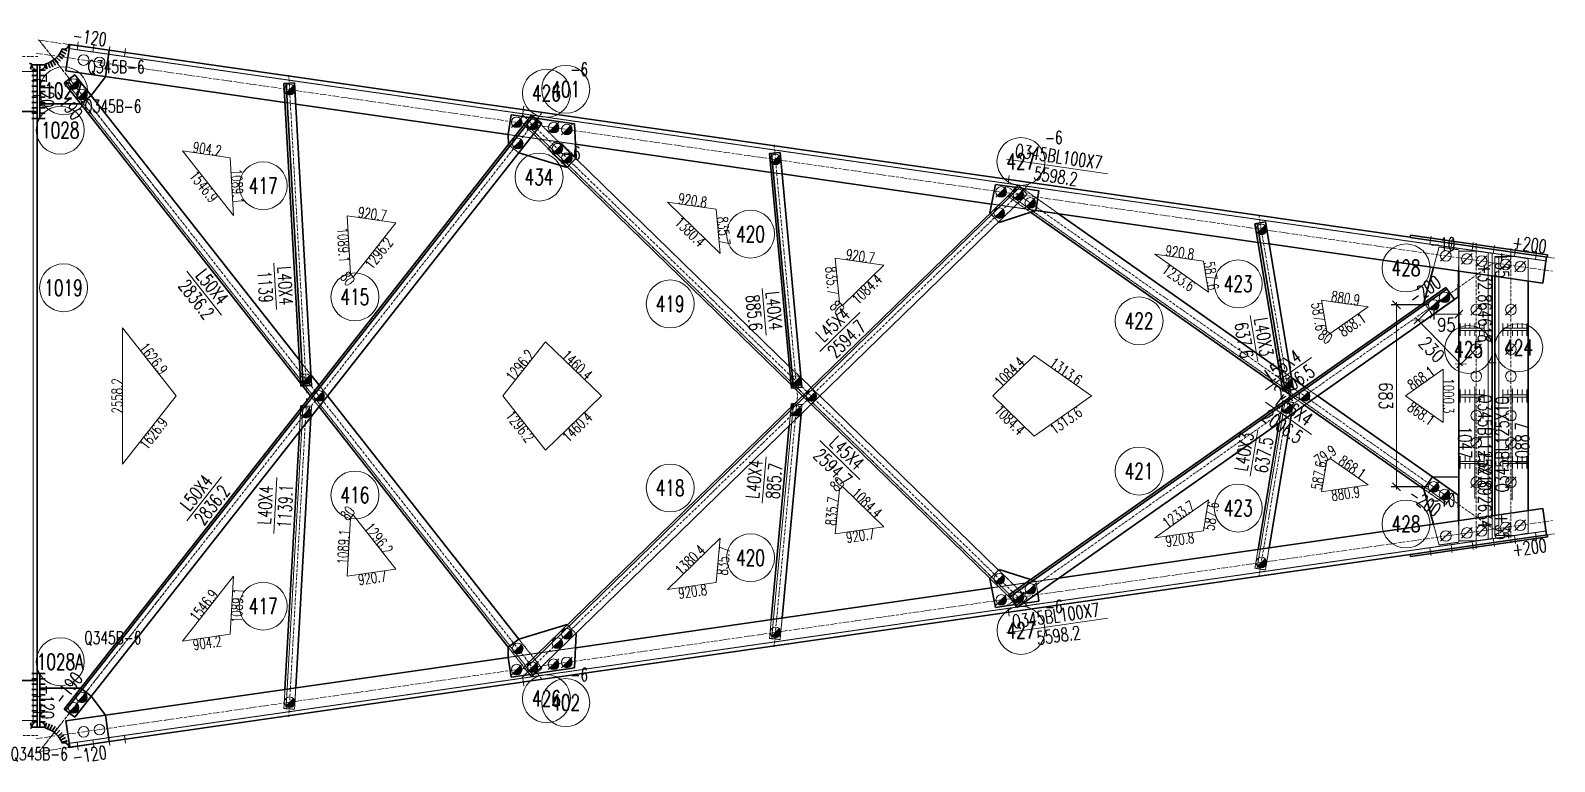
# Model space of a CAD drawing. Extents: x 4047 to 43290, y -150151 to -101862.
# Drawn here: x 28525 to 34243, y -128396 to -125650 of the extents above; entities that cross this region are included whole.
import ezdxf
from ezdxf.enums import TextEntityAlignment as Align

# ---------------------------------------------------------------- set-up
doc = ezdxf.new("R2010")
doc.units = 0
doc.header["$MEASUREMENT"] = 0
doc.linetypes.add('Dash', pattern=[2.75, 2, -0.75])
doc.linetypes.add('DashDot', pattern=[15.6, 9, -3, 0.6, -3])
doc.layers.get('0').update_dxf_attribs({"linetype": 'CONTINUOUS', "lineweight": 25})
doc.layers.get('Defpoints').update_dxf_attribs({"linetype": 'CONTINUOUS'})
doc.styles.add('DimFont', font='simplex.shx', dxfattribs={"width": 0.8, "bigfont": 'gbhzfs.shx'})
doc.styles.get("Standard").update_dxf_attribs({"font": 'simplex.shx', "width": 0.7, "height": 3, "bigfont": 'gbhzfs.shx'})
doc.dimstyles.new('DHDxfDimStyleOpen30', dxfattribs={"dimtxt": 2.5, "dimasz": 2.5, "dimexe": 1.25, "dimexo": 0.625, "dimtad": 2, "dimtxsty": 'DimFont', "dimblk": 'OPEN30', "dimblk1": 'OPEN30', "dimblk2": 'OPEN30', "dimcen": 2.5, "dimadec": 0, "dimazin": 0, "dimtfac": 1, "dimtmove": 0, "dimatfit": 3, "dimldrblk": 'OPEN30', "dimfxl": 0, "dimarcsym": 0})

# ---------------------------------------------------------------- blocks, each defined once
blk = doc.blocks.new('M20X45S')
at = {"color": 3, "linetype": 'Continuous', "lineweight": 13}
blk.add_circle((0, 0), 1, dxfattribs=at)
blk = doc.blocks.new('M20X55S')
at = {"color": 3, "linetype": 'Continuous', "lineweight": 13}
blk.add_line((-1, -1), (1, 1), dxfattribs=at)
blk.add_circle((0, 0), 1, dxfattribs=at)
blk = doc.blocks.new('M16X50S')
at = {"color": 3, "linetype": 'Continuous', "lineweight": 13}
blk.add_line((-1, -1), (1, 1), dxfattribs=at)
blk.add_circle((0, 0), 1, dxfattribs=at)
for radius in [0.9, 0.8, 0.7, 0.6, 0.5, 0.4, 0.3, 0.2, 0.1]:
    blk.add_arc((0, 0), radius, 225, 45, dxfattribs=at)
blk = doc.blocks.new('M16X40S')
at = {"color": 3, "linetype": 'Continuous', "lineweight": 13}
blk.add_line((-0.707, -0.707), (0.707, 0.707), dxfattribs=at)
blk.add_circle((0, 0), 1, dxfattribs=at)
for radius in [0.9, 0.8, 0.7, 0.6, 0.5, 0.4, 0.3, 0.2, 0.1]:
    blk.add_arc((0, 0), radius, 225, 45, dxfattribs=at)
blk = doc.blocks.new('_OBLIQUE')
at = {"color": 0, "linetype": 'ByBlock', "lineweight": -2}
blk.add_line((-0.5, -0.5), (0.5, 0.5), dxfattribs=at)
blk = doc.blocks.new('*D215')
at = {"color": 0, "linetype": 'Continuous', "lineweight": -2}
for p, q in [((33790.1, -126701.3), (33790.1, -126736)), ((33884.8, -126701.3), (33884.8, -126736))]:
    blk.add_line(p, q, dxfattribs=at)
at = {"color": 0, "linetype": 'Continuous', "lineweight": 0}
blk.add_line((33780.1, -126716), (33894.8, -126716), dxfattribs=at)
at = {"layer": 'Defpoints', "color": 0, "linetype": 'Continuous'}
for p in [(33790.1, -126681.3), (33884.8, -126681.3), (33884.8, -126716)]:
    blk.add_point(p, dxfattribs=at)
at = {"color": 0, "linetype": 'Continuous', "lineweight": 0, "xscale": 30, "yscale": 30, "zscale": 30, "rotation": 180}
blk.add_blockref('_OBLIQUE', (33790.1, -126716), dxfattribs=at)
at = {"color": 0, "linetype": 'Continuous', "lineweight": 0, "xscale": 30, "yscale": 30, "zscale": 30}
blk.add_blockref('_OBLIQUE', (33884.8, -126716), dxfattribs=at)
at = {"color": 6, "linetype": 'Continuous', "insert": (33837.4, -126756), "char_height": 50, "attachment_point": 5, "style": 'DimFont'}
blk.add_mtext('95', dxfattribs=at)
blk = doc.blocks.new('_OPEN30')
at = {"color": 0, "linetype": 'ByBlock', "lineweight": -2}
for p, q in [((-1, 0.27), (0, 0)), ((0, 0), (-1, -0.27)), ((0, 0), (-1, 0))]:
    blk.add_line(p, q, dxfattribs=at)
blk = doc.blocks.new('*D216')
at = {"color": 0, "linetype": 'Continuous', "lineweight": -2}
for p, q in [((33775.7, -126695.2), (33717.3, -126751.5)), ((33935.5, -126860.8), (33877.1, -126917.1))]:
    blk.add_line(p, q, dxfattribs=at)
at = {"color": 0, "linetype": 'Continuous', "lineweight": 0}
blk.add_line((33724.8, -126730.5), (33898.4, -126910.4), dxfattribs=at)
at = {"layer": 'Defpoints', "color": 0, "linetype": 'Continuous'}
for p in [(33790.1, -126681.3), (33949.8, -126846.9), (33891.5, -126903.2)]:
    blk.add_point(p, dxfattribs=at)
at = {"color": 0, "linetype": 'Continuous', "lineweight": 0, "xscale": 30, "yscale": 30, "zscale": 30}
for p, rotation in [((33731.7, -126737.6), 133.9779486985106), ((33891.5, -126903.2), 313.9779486985107)]:
    blk.add_blockref('_OBLIQUE', p, dxfattribs=dict(at, rotation=rotation))
at = {"color": 6, "linetype": 'Continuous', "insert": (33782.8, -126848.2), "char_height": 50, "attachment_point": 5, "rotation": 313.9779, "style": 'DimFont'}
blk.add_mtext('230', dxfattribs=at)
blk = doc.blocks.new('*D217')
at = {"color": 0, "linetype": 'Continuous', "lineweight": -2}
for p, q in [((33770.1, -126681.3), (33631, -126681.3)), ((33770.1, -127364.5), (33631, -127364.5))]:
    blk.add_line(p, q, dxfattribs=at)
at = {"color": 0, "linetype": 'Continuous', "lineweight": 0}
blk.add_line((33651, -126671.3), (33651, -127374.5), dxfattribs=at)
at = {"layer": 'Defpoints', "color": 0, "linetype": 'Continuous'}
for p in [(33790.1, -126681.3), (33651, -127364.5), (33790.1, -127364.5)]:
    blk.add_point(p, dxfattribs=at)
at = {"color": 0, "linetype": 'Continuous', "lineweight": 0, "xscale": 30, "yscale": 30, "zscale": 30}
for p, rotation in [((33651, -126681.3), 90.00011986866264), ((33651, -127364.5), 270.0001198686626)]:
    blk.add_blockref('_OBLIQUE', p, dxfattribs=dict(at, rotation=rotation))
at = {"color": 6, "linetype": 'Continuous', "insert": (33611, -127022.9), "char_height": 50, "attachment_point": 5, "rotation": 270.0001, "style": 'DimFont'}
blk.add_mtext('683', dxfattribs=at)

msp = doc.modelspace()

# ---------------------------------------------------------------- linework, layer by layer
at = {"color": 2, "linetype": 'DashDot', "lineweight": 15}
for p, q in [((28546.60916, -125735.80237), (34236.16813, -126554.64937)), ((28546.61799, -125735.80234), (29279.07037, -125841.22299)), ((28553.73235, -125686.31237), (34243.29132, -126505.15937)), ((30442.93157, -128085.19839), (28554.28953, -125682.44102)), ((29027.02419, -126283.90389), (28554.29958, -125682.44196)), ((25876.12542, -125747.50254), (28553.5764, -125747.50254)), ((29494.48461, -125817.85089), (29561.59299, -127014.94958)), ((30442.92622, -125960.69975), (28554.28953, -128363.45026)), ((30369.54113, -125965.56191), (32271.0831, -127817.97757)), ((31315.22077, -126080.35265), (31402.75696, -127021.91521)), ((30369.54112, -128080.32933), (32271.08309, -126227.91378)), ((32186.74002, -126234.62525), (34014.87499, -127522.9761)), ((33133.98895, -126343.22169), (33249.02533, -127031.23001)), ((33949.84374, -126448.59005), (33949.84374, -127597.30125)), ((34079.84374, -126469.43658), (34079.84374, -127576.48273)), ((32186.70753, -127811.28312), (34014.85656, -126522.92246)), ((29494.48137, -128228.0821), (29561.61488, -127030.88723)), ((31315.21515, -127965.59284), (31402.75798, -127023.95876)), ((33133.97928, -127702.69944), (33249.08654, -127014.75601)), ((28546.60916, -128310.08892), (34236.16813, -127491.24193)), ((28553.73235, -128359.57892), (34243.29132, -127540.73193)), ((29027.08115, -127762.01024), (28554.34475, -128363.4629)), ((28546.61799, -128310.08895), (29279.07037, -128204.6683)), ((28553.5764, -128298.38875), (25876.12542, -128298.38875))]:
    msp.add_line(p, q, dxfattribs=at)
at = {"color": 7, "linetype": 'Continuous', "lineweight": 30}
for p, q in [((28640.85139, -125728.20066), (28658.49175, -125737.62329)), ((28644.98488, -125719.43357), (28663.4775, -125727.04855)), ((28530.54552, -125776.28854), (28525.44213, -125795.62646)), ((28550.30579, -125779.55073), (28530.31755, -125779.55073)), ((28560.29991, -125779.55073), (28580.28814, -125779.55073)), ((28580.19167, -125776.25125), (28585.32487, -125795.58121)), ((28582.11144, -125775.72022), (28587.64047, -125794.9407)), ((28591.28444, -125772.57685), (28598.70481, -125791.14921)), ((28600.09845, -125768.53291), (28609.33614, -125786.27146)), ((28608.46503, -125763.62876), (28619.42779, -125780.35616)), ((28616.30018, -125757.91356), (28628.87844, -125773.46255)), ((28623.52528, -125751.44467), (28637.59325, -125765.65988)), ((28630.06789, -125744.28717), (28645.48485, -125757.0266)), ((28635.86253, -125736.51308), (28652.47426, -125747.64961)), ((28550.30579, -125799.66372), (28530.31755, -125799.66372)), ((28550.30579, -125819.7767), (28530.31755, -125819.7767)), ((28550.30579, -125839.88968), (28530.31755, -125839.88968)), ((28560.29991, -125799.66372), (28580.28814, -125799.66372)), ((28560.29991, -125819.7767), (28580.28814, -125819.7767)), ((28560.29991, -125839.88968), (28580.28814, -125839.88968)), ((29484.18255, -125848.4755), (29547.93266, -126985.66824)), ((28550.30579, -125860.00267), (28530.31755, -125860.00267)), ((28550.30579, -125880.11565), (28530.31755, -125880.11565)), ((28550.30579, -125900.22864), (28530.31755, -125900.22864)), ((28560.29991, -125860.00267), (28580.28814, -125860.00267)), ((28560.29991, -125880.11565), (28580.28814, -125880.11565)), ((28560.29991, -125900.22864), (28580.28814, -125900.22864)), ((28550.30579, -125920.34162), (28530.31755, -125920.34162)), ((28550.30579, -125940.45461), (28530.31755, -125940.45461)), ((28550.30579, -125960.56759), (28530.31755, -125960.56759)), ((28560.29991, -125920.34162), (28580.28814, -125920.34162)), ((28560.29991, -125940.45461), (28580.28814, -125940.45461)), ((28560.29991, -125960.56759), (28580.28814, -125960.56759)), ((28550.30579, -125980.68057), (28530.31755, -125980.68057)), ((28560.29991, -125980.68057), (28580.28814, -125980.68057)), ((30411.0216, -125973.78009), (28658.33953, -128203.56719)), ((31306.04937, -126111.33447), (31388.03137, -126993.15466)), ((30380.56319, -128048.65104), (32239.12722, -126238.10309)), ((33127.10032, -126374.78804), (33232.24194, -127003.61787)), ((32199.70733, -127777.65417), (33839.85218, -126621.78663)), ((28550.30579, -128065.21071), (28530.31755, -128065.21071)), ((28560.29991, -128065.21071), (28580.28814, -128065.21071)), ((28550.30579, -128085.3237), (28530.31755, -128085.3237)), ((28550.30579, -128105.43668), (28530.31755, -128105.43668)), ((28550.30579, -128125.54967), (28530.31755, -128125.54967)), ((28560.29991, -128085.3237), (28580.28814, -128085.3237)), ((28560.29991, -128105.43668), (28580.28814, -128105.43668)), ((28560.29991, -128125.54967), (28580.28814, -128125.54967)), ((28550.30579, -128145.66265), (28530.31755, -128145.66265)), ((28550.30579, -128165.77564), (28530.31755, -128165.77564)), ((28550.30579, -128185.88862), (28530.31755, -128185.88862)), ((28560.29991, -128145.66265), (28580.28814, -128145.66265)), ((28560.29991, -128165.77564), (28580.28814, -128165.77564)), ((28560.29991, -128185.88862), (28580.28814, -128185.88862)), ((28530.54552, -128269.60275), (28525.44213, -128250.26483)), ((28550.30579, -128206.0016), (28530.31755, -128206.0016)), ((28550.30579, -128226.11459), (28530.31755, -128226.11459)), ((28550.30579, -128246.22757), (28530.31755, -128246.22757)), ((28560.29991, -128206.0016), (28580.28814, -128206.0016)), ((28560.29991, -128226.11459), (28580.28814, -128226.11459)), ((28560.29991, -128246.22757), (28580.28814, -128246.22757)), ((28580.19167, -128269.64004), (28585.32487, -128250.31008)), ((28550.30579, -128266.34056), (28530.31755, -128266.34056)), ((28560.29991, -128266.34056), (28580.28814, -128266.34056)), ((28589.4252, -128272.5936), (28596.46223, -128253.87261)), ((28598.31868, -128276.4546), (28607.18941, -128258.5297)), ((28606.78295, -128281.18462), (28617.39889, -128264.23498)), ((28614.73308, -128286.73641), (28626.98823, -128270.93147)), ((28622.0893, -128293.05438), (28635.86119, -128278.55212)), ((28628.77781, -128300.07513), (28643.92878, -128287.02044)), ((28634.73159, -128307.72811), (28651.11013, -128296.25136)), ((28639.89108, -128315.93637), (28657.33344, -128306.15204)), ((28644.20485, -128324.61736), (28662.53664, -128316.62292)), ((28644.98488, -128326.45772), (28663.4775, -128318.84274))]:
    msp.add_line(p, q, dxfattribs=at)
at = {"color": 1, "linetype": 'Dash', "lineweight": 20}
for p, q in [((28670.37158, -125718.25376), (34211.46032, -126515.73277)), ((28450.29402, -125804.22015), (28550.29402, -125804.22015)), ((28535.29402, -125804.22015), (28535.29402, -128241.67113)), ((28550.29402, -125804.22015), (28550.29402, -125954.22015)), ((30411.02694, -128072.11805), (28658.33953, -125842.32409)), ((29520.60658, -125926.49623), (29480.21791, -125920.68345)), ((30406.38155, -125970.73714), (30374.98085, -126002.97059)), ((30374.98085, -126002.97059), (30539.72966, -126163.46312)), ((30380.56319, -125997.2402), (32239.12723, -127807.78826)), ((30419.12444, -125980.14917), (30398.20631, -125977.13838)), ((30571.13036, -126131.22966), (30406.38155, -125970.73714)), ((30570.27902, -126077.56613), (30317.69678, -126041.21424)), ((30318.21547, -126078.90387), (30357.52533, -126109.80264)), ((30490.42913, -126070.76219), (30466.70415, -126095.11636)), ((30517.35241, -126074.65286), (30490.42913, -126070.76219)), ((30573.22372, -126129.08075), (30517.35241, -126074.65286)), ((30466.70415, -126095.11636), (30538.33406, -126164.8957)), ((30538.33406, -126164.8957), (30573.22372, -126129.08076)), ((31345.41949, -126189.12512), (31304.70219, -126183.26505)), ((32224.51253, -126233.10719), (32195.13158, -126274.79364)), ((32231.48006, -126231.90057), (32224.51253, -126233.10719)), ((32243.6623, -126242.75844), (32225.55852, -126240.15273)), ((32382.59479, -126338.39642), (32231.48006, -126231.90057)), ((32297.80833, -126326.19387), (32131.40389, -126302.24478)), ((32195.13158, -126274.79364), (32277.81723, -126333.06512)), ((32199.74036, -126268.25459), (33839.87116, -127424.1123)), ((32126.10005, -126337.04168), (32157.50076, -126369.27514)), ((33172.46719, -126452.07564), (33130.91193, -126446.09497)), ((33701.5773, -126427.19534), (34213.59728, -126500.88577)), ((33789.22485, -126540.84002), (33810.23965, -126463.18741)), ((33810.23965, -126463.18741), (33884.47465, -126473.87219)), ((33884.47465, -126473.87219), (33883.44117, -126554.39973)), ((33884.84374, -126478.59005), (33949.84374, -126478.59005)), ((33884.84374, -126554.60159), (33884.84374, -126478.59005)), ((33949.84374, -126478.59005), (34009.84374, -126487.59005)), ((33994.84374, -126485.34005), (33994.84374, -127560.55125)), ((34009.84374, -126487.59005), (34009.84374, -126572.59171)), ((34094.84374, -126499.43658), (34019.84374, -126499.43658)), ((34019.84374, -126499.43658), (34019.84374, -126574.03092)), ((34034.84374, -126499.43658), (34034.84374, -127546.48273)), ((34144.84374, -126507.43658), (34094.84374, -126499.43658)), ((34144.84374, -126592.02105), (34144.84374, -126507.43658)), ((34213.59728, -126500.88577), (34213.5759, -126501.0343)), ((33753.49301, -126672.87407), (33753.49774, -126672.85662)), ((33785.74933, -126718.6369), (33753.49301, -126672.87407)), ((33889.84374, -126768.94565), (33889.84374, -126748.94565)), ((33907.84374, -126768.94565), (33907.84374, -126748.94565)), ((33925.84374, -126768.94565), (33925.84374, -126748.94565)), ((33943.84374, -126768.94565), (33943.84374, -126748.94565)), ((33961.84374, -126768.94565), (33961.84374, -126748.94565)), ((33979.84374, -126768.94565), (33979.84374, -126748.94565)), ((34049.84374, -126768.94565), (34049.84374, -126748.94565)), ((34067.84374, -126768.94565), (34067.84374, -126748.94565)), ((34085.84374, -126768.94565), (34085.84374, -126748.94565)), ((34103.84374, -126768.94565), (34103.84374, -126748.94565)), ((34121.84374, -126768.94565), (34121.84374, -126748.94565)), ((34139.84374, -126768.94565), (34139.84374, -126748.94565)), ((33889.84374, -126776.94565), (33889.84374, -126768.94565)), ((33889.84374, -126768.94565), (33979.84374, -126768.94565)), ((33889.84374, -126776.94565), (33889.84374, -126768.94565)), ((33889.84374, -126768.94565), (33979.84374, -126768.94565)), ((33889.84374, -126776.94565), (33889.84374, -126796.94565)), ((33979.84374, -126776.94565), (33889.84374, -126776.94565)), ((33979.84374, -126776.94565), (33889.84374, -126776.94565)), ((33907.84374, -126776.94565), (33907.84374, -126796.94565)), ((33925.84374, -126776.94565), (33925.84374, -126796.94565)), ((33943.84374, -126776.94565), (33943.84374, -126796.94565)), ((33961.84374, -126776.94565), (33961.84374, -126796.94565)), ((33979.84374, -126768.94565), (33979.84374, -126776.94565)), ((33979.84374, -126768.94565), (33979.84374, -126776.94565)), ((33979.84374, -126776.94565), (33979.84374, -126796.94565)), ((34049.84374, -126768.94565), (34049.84374, -126776.94565)), ((34139.84374, -126768.94565), (34049.84374, -126768.94565)), ((34049.84374, -126768.94565), (34049.84374, -126776.94565)), ((34139.84374, -126768.94565), (34049.84374, -126768.94565)), ((34049.84374, -126776.94565), (34049.84374, -126796.94565)), ((34049.84374, -126776.94565), (34139.84374, -126776.94565)), ((34049.84374, -126776.94565), (34139.84374, -126776.94565)), ((34067.84374, -126776.94565), (34067.84374, -126796.94565)), ((34085.84374, -126776.94565), (34085.84374, -126796.94565)), ((34103.84374, -126776.94565), (34103.84374, -126796.94565)), ((34121.84374, -126776.94565), (34121.84374, -126796.94565)), ((34139.84374, -126776.94565), (34139.84374, -126768.94565)), ((34139.84374, -126776.94565), (34139.84374, -126768.94565)), ((34139.84374, -126776.94565), (34139.84374, -126796.94565)), ((29534.50249, -126889.02727), (29577.64197, -126943.90993)), ((31416.60971, -126954.86606), (31372.43658, -126911.83414)), ((33256.42606, -126954.21598), (33210.45372, -126921.81765)), ((29546.91296, -126985.7254), (29539.38653, -126976.15016)), ((29607.96787, -126982.49098), (29639.76651, -127022.94565)), ((31378.85881, -126980.91338), (31391.12915, -126992.86671)), ((31486.49478, -127022.94565), (31454.25028, -126991.53419)), ((33353.94752, -127022.94277), (33305.34123, -126988.68821)), ((29607.96787, -127063.40033), (29576.16924, -127022.94565)), ((31422.00578, -127022.94565), (31454.25028, -127054.35711)), ((33127.09457, -127671.13074), (33232.30022, -127042.36466)), ((33210.527, -127124.01623), (33223.52237, -127046.34882)), ((33223.43864, -126999.4777), (33229.87457, -127004.01332)), ((33229.7752, -127041.94224), (33263.8616, -127047.64473)), ((33263.8616, -127047.64473), (33256.50459, -127091.61421)), ((33256.73494, -127022.94277), (33305.34123, -127057.19733)), ((33889.84374, -127018.94565), (33889.84374, -126998.94565)), ((33889.84374, -127026.94565), (33889.84374, -127018.94565)), ((33889.84374, -127018.94565), (33979.84374, -127018.94565)), ((33889.84374, -127026.94565), (33889.84374, -127018.94565)), ((33889.84374, -127018.94565), (33979.84374, -127018.94565)), ((33889.84374, -127026.94565), (33889.84374, -127046.94565)), ((33979.84374, -127026.94565), (33889.84374, -127026.94565)), ((33979.84374, -127026.94565), (33889.84374, -127026.94565)), ((33907.84374, -127018.94565), (33907.84374, -126998.94565)), ((33907.84374, -127026.94565), (33907.84374, -127046.94565)), ((33925.84374, -127018.94565), (33925.84374, -126998.94565)), ((33925.84374, -127026.94565), (33925.84374, -127046.94565)), ((33943.84374, -127018.94565), (33943.84374, -126998.94565)), ((33943.84374, -127026.94565), (33943.84374, -127046.94565)), ((33961.84374, -127018.94565), (33961.84374, -126998.94565)), ((33961.84374, -127026.94565), (33961.84374, -127046.94565)), ((33979.84374, -127018.94565), (33979.84374, -126998.94565)), ((33979.84374, -127018.94565), (33979.84374, -127026.94565)), ((33979.84374, -127018.94565), (33979.84374, -127026.94565)), ((33979.84374, -127026.94565), (33979.84374, -127046.94565)), ((34049.84374, -127018.94565), (34049.84374, -126998.94565)), ((34049.84374, -127018.94565), (34049.84374, -127026.94565)), ((34139.84374, -127018.94565), (34049.84374, -127018.94565)), ((34049.84374, -127018.94565), (34049.84374, -127026.94565)), ((34139.84374, -127018.94565), (34049.84374, -127018.94565)), ((34049.84374, -127026.94565), (34049.84374, -127046.94565)), ((34049.84374, -127026.94565), (34139.84374, -127026.94565)), ((34049.84374, -127026.94565), (34139.84374, -127026.94565)), ((34067.84374, -127018.94565), (34067.84374, -126998.94565)), ((34067.84374, -127026.94565), (34067.84374, -127046.94565)), ((34085.84374, -127018.94565), (34085.84374, -126998.94565)), ((34085.84374, -127026.94565), (34085.84374, -127046.94565)), ((34103.84374, -127018.94565), (34103.84374, -126998.94565)), ((34103.84374, -127026.94565), (34103.84374, -127046.94565)), ((34121.84374, -127018.94565), (34121.84374, -126998.94565)), ((34121.84374, -127026.94565), (34121.84374, -127046.94565)), ((34139.84374, -127018.94565), (34139.84374, -126998.94565)), ((34139.84374, -127026.94565), (34139.84374, -127018.94565)), ((34139.84374, -127026.94565), (34139.84374, -127018.94565)), ((34139.84374, -127026.94565), (34139.84374, -127046.94565)), ((29484.1798, -128197.45765), (29547.95405, -127060.16866)), ((29534.52051, -127156.84112), (29539.40609, -127069.71626)), ((29546.95482, -127060.11266), (29579.90391, -127061.95935)), ((29579.90391, -127061.95935), (29577.661, -127101.95717)), ((31306.04371, -127934.61151), (31388.03235, -127052.7198)), ((31372.43593, -127134.05778), (31378.85816, -127064.97854)), ((31391.14513, -127053.00901), (31419.89512, -127055.68019)), ((31419.89512, -127055.68019), (31416.60906, -127091.02586)), ((33889.84374, -127268.94565), (33889.84374, -127248.94565)), ((33889.84374, -127276.94565), (33889.84374, -127268.94565)), ((33889.84374, -127268.94565), (33979.84374, -127268.94565)), ((33889.84374, -127276.94565), (33889.84374, -127268.94565)), ((33889.84374, -127268.94565), (33979.84374, -127268.94565)), ((33889.84374, -127276.94565), (33889.84374, -127296.94565)), ((33979.84374, -127276.94565), (33889.84374, -127276.94565)), ((33979.84374, -127276.94565), (33889.84374, -127276.94565)), ((33907.84374, -127268.94565), (33907.84374, -127248.94565)), ((33907.84374, -127276.94565), (33907.84374, -127296.94565)), ((33925.84374, -127268.94565), (33925.84374, -127248.94565)), ((33925.84374, -127276.94565), (33925.84374, -127296.94565)), ((33943.84374, -127268.94565), (33943.84374, -127248.94565)), ((33943.84374, -127276.94565), (33943.84374, -127296.94565)), ((33961.84374, -127268.94565), (33961.84374, -127248.94565)), ((33961.84374, -127276.94565), (33961.84374, -127296.94565)), ((33979.84374, -127268.94565), (33979.84374, -127248.94565)), ((33979.84374, -127268.94565), (33979.84374, -127276.94565)), ((33979.84374, -127268.94565), (33979.84374, -127276.94565)), ((33979.84374, -127276.94565), (33979.84374, -127296.94565)), ((34049.84374, -127268.94565), (34049.84374, -127248.94565)), ((34049.84374, -127268.94565), (34049.84374, -127276.94565)), ((34139.84374, -127268.94565), (34049.84374, -127268.94565)), ((34049.84374, -127268.94565), (34049.84374, -127276.94565)), ((34139.84374, -127268.94565), (34049.84374, -127268.94565)), ((34049.84374, -127276.94565), (34049.84374, -127296.94565)), ((34049.84374, -127276.94565), (34139.84374, -127276.94565)), ((34049.84374, -127276.94565), (34139.84374, -127276.94565)), ((34067.84374, -127268.94565), (34067.84374, -127248.94565)), ((34067.84374, -127276.94565), (34067.84374, -127296.94565)), ((34085.84374, -127268.94565), (34085.84374, -127248.94565)), ((34085.84374, -127276.94565), (34085.84374, -127296.94565)), ((34103.84374, -127268.94565), (34103.84374, -127248.94565)), ((34103.84374, -127276.94565), (34103.84374, -127296.94565)), ((34121.84374, -127268.94565), (34121.84374, -127248.94565)), ((34121.84374, -127276.94565), (34121.84374, -127296.94565)), ((34139.84374, -127268.94565), (34139.84374, -127248.94565)), ((34139.84374, -127276.94565), (34139.84374, -127268.94565)), ((34139.84374, -127276.94565), (34139.84374, -127268.94565)), ((34139.84374, -127276.94565), (34139.84374, -127296.94565)), ((33867.52382, -127384.878), (33785.7498, -127327.24898)), ((33753.49512, -127373.0271), (33835.26239, -127430.65136)), ((33835.26239, -127430.65136), (33867.52382, -127384.878)), ((33810.23965, -127582.70389), (33789.22465, -127505.05131)), ((33883.44103, -127491.49159), (33884.47465, -127572.0191)), ((33884.84374, -127567.30125), (33884.84374, -127491.28971)), ((34009.84374, -127473.29959), (34009.84374, -127558.30125)), ((34019.84374, -127471.86038), (34019.84374, -127546.48273)), ((34144.84374, -127538.48273), (34144.84374, -127453.87025)), ((28670.37158, -128327.63754), (34211.46032, -127530.15853)), ((33701.5773, -127618.69595), (34213.59728, -127545.00553)), ((34009.84374, -127558.30125), (33949.84374, -127567.30125)), ((34019.84374, -127546.48273), (34094.84374, -127546.48273)), ((34094.84374, -127546.48273), (34144.84374, -127538.48273)), ((34213.59728, -127545.00553), (34213.5759, -127544.857)), ((33119.20422, -127669.81073), (33130.91926, -127599.79527)), ((33172.47605, -127593.81438), (33158.65595, -127676.41081)), ((33884.47465, -127572.0191), (33810.23965, -127582.70389)), ((33949.84374, -127567.30125), (33884.84374, -127567.30125)), ((32264.94559, -127781.28519), (32157.57434, -127676.68788)), ((33158.65595, -127676.41081), (33119.20422, -127669.81073)), ((32126.17363, -127708.92133), (32233.54488, -127813.51865)), ((32382.58442, -127707.49637), (32131.49551, -127743.63333)), ((32297.94867, -127719.27396), (32277.87469, -127712.77987)), ((32304.20393, -127762.73384), (32297.94867, -127719.27396)), ((32233.54488, -127813.51865), (32264.94559, -127781.28519)), ((32220.06062, -127806.52989), (32247.70436, -127802.55107)), ((30571.13029, -127914.66166), (30539.72958, -127882.4282)), ((31298.07802, -127933.87142), (31304.7016, -127862.62634)), ((31345.4189, -127856.76626), (31337.90648, -127937.5719)), ((30357.51492, -127936.07542), (30444.04723, -128046.16308)), ((31337.90648, -127937.5719), (31298.07802, -127933.87142)), ((30570.27898, -127968.32517), (30317.69673, -128004.67706)), ((30404.73737, -128077.06186), (30318.20506, -127966.97422)), ((30399.90723, -128068.5081), (30415.50895, -128066.26251)), ((30444.04723, -128046.16308), (30404.73737, -128077.06186)), ((28550.29402, -128091.67113), (28550.29402, -128241.67113)), ((29476.19234, -128197.00997), (29480.2187, -128125.20773)), ((29520.60749, -128119.39494), (29516.12966, -128199.24833)), ((28550.29402, -128241.67113), (28450.29402, -128241.67113)), ((29516.12966, -128199.24833), (29476.19234, -128197.00997))]:
    msp.add_line(p, q, dxfattribs=at)
at = {"color": 1, "linetype": 'Continuous', "lineweight": 18}
for p, q in [((29096.14854, -126102.5175), (29287.33877, -126345.75245)), ((29275.1474, -126128.2792), (29096.14854, -126102.5175)), ((29287.33877, -126345.75245), (29275.1474, -126128.2792)), ((30915.61507, -126295.68361), (31113.36561, -126488.34273)), ((31097.89319, -126321.91726), (30915.61507, -126295.68361)), ((29714.10141, -126346.42597), (29726.29278, -126563.89922)), ((29896.37197, -126372.65853), (29714.10141, -126346.42597)), ((31113.36561, -126488.34273), (31097.89319, -126321.91726)), ((29736.18351, -126576.48235), (29896.37197, -126372.65853)), ((31544.97056, -126505.2421), (31560.44298, -126671.66757)), ((31727.23469, -126531.47374), (31544.97056, -126505.2421)), ((31571.90376, -126682.83226), (31727.23469, -126531.47374)), ((32743.54799, -126490.65045), (32945.21017, -126632.78921)), ((32925.83071, -126516.88476), (32743.54799, -126490.65045)), ((32945.21017, -126632.78921), (32925.83071, -126516.88476)), ((29726.29278, -126563.89922), (29736.18351, -126576.48235)), ((31560.44298, -126671.66757), (31571.90376, -126682.83226)), ((33369.25344, -126663.44927), (33388.63289, -126779.35372)), ((33543.63112, -126688.54588), (33369.25344, -126663.44927)), ((33401.71467, -126788.57291), (33543.63112, -126688.54588)), ((29071.75198, -127022.94565), (28870.67102, -126767.12759)), ((28870.67102, -126767.12759), (28870.67102, -127278.76372)), ((30457.93303, -126819.12184), (30297.74457, -127022.94565)), ((30667.14436, -127022.94565), (30457.93303, -126819.12184)), ((33388.63289, -126779.35372), (33401.71467, -126788.57291)), ((32291.03345, -126871.5867), (32135.70252, -127022.94522)), ((32505.7774, -127022.94465), (32291.03345, -126871.5867)), ((33825.70245, -126922.91714), (33683.786, -127022.94417)), ((33825.70312, -127122.97226), (33825.70245, -126922.91714)), ((28870.67102, -127278.76372), (29071.75198, -127022.94565)), ((30297.74457, -127022.94565), (30457.93302, -127226.76946)), ((30457.93302, -127226.76946), (30667.14436, -127022.94565)), ((32135.70252, -127022.94522), (32291.03241, -127174.3039)), ((32291.03241, -127174.3039), (32505.7774, -127022.94465)), ((33683.786, -127022.94417), (33825.70312, -127122.97226)), ((33388.66638, -127266.51109), (33369.27106, -127382.42809)), ((33401.73193, -127257.30334), (33388.66638, -127266.51109)), ((33543.64906, -127357.33143), (33401.73193, -127257.30334)), ((31560.44156, -127374.22415), (31544.96915, -127540.6495)), ((31571.90247, -127363.05933), (31560.44156, -127374.22415)), ((31727.23236, -127514.418), (31571.90247, -127363.05933)), ((33369.27106, -127382.42809), (33543.64906, -127357.33143)), ((32945.24712, -127413.07284), (32743.56768, -127555.22435)), ((32925.8518, -127528.98983), (32945.24712, -127413.07284)), ((29726.30049, -127481.98226), (29714.10526, -127699.46042)), ((29736.18736, -127469.40405), (29726.30049, -127481.98226)), ((29896.37581, -127673.22786), (29736.18736, -127469.40405)), ((31113.36514, -127557.54889), (30915.61472, -127750.20788)), ((31097.89274, -127723.97425), (31113.36514, -127557.54889)), ((31544.96915, -127540.6495), (31727.23236, -127514.418)), ((32743.56768, -127555.22435), (32925.8518, -127528.98983)), ((29714.10526, -127699.46042), (29896.37581, -127673.22786)), ((29287.34777, -127700.1274), (29096.15367, -127943.36725)), ((29275.15254, -127917.60556), (29287.34777, -127700.1274)), ((30915.61472, -127750.20788), (31097.89274, -127723.97425)), ((29096.15367, -127943.36725), (29275.15254, -127917.60556))]:
    msp.add_line(p, q, dxfattribs=at)
at = {"color": 7, "linetype": 'Continuous', "lineweight": 13}
for p, q in [((32186.71569, -126133.40219), (32567.78928, -126188.24668)), ((29438.91524, -126523.8866), (29448.71022, -126698.61227)), ((29242.20172, -126719.43143), (29112.42686, -126554.33)), ((31269.96043, -126619.77221), (31286.16016, -126794.02079)), ((31486.47762, -126855.43457), (31636.90042, -126708.89795)), ((33100.89916, -126721.38095), (33129.75889, -126893.98488)), ((33159.4909, -126999.72076), (33331.14689, -126878.74877)), ((33944.84374, -126987.46735), (33944.84374, -127407.46735)), ((33159.51685, -127046.18305), (33331.17284, -127167.15505)), ((34084.84374, -126994.39752), (34084.84374, -127414.39752)), ((33100.92949, -127324.55848), (33129.80917, -127151.95789)), ((31486.47763, -127190.45674), (31636.90043, -127336.99337)), ((31269.95888, -127426.1295), (31286.1586, -127251.88092)), ((29242.19994, -127326.46213), (29112.42508, -127491.56357)), ((29437.94731, -127539.45569), (29449.70473, -127329.78509)), ((32186.71569, -127912.48911), (32567.78928, -127857.64462))]:
    msp.add_line(p, q, dxfattribs=at)
at = {"color": 3, "linetype": 'Continuous'}
msp.add_line((33785.7522, -127327.24557), (33884.84374, -127327.24557), dxfattribs=at)
at = {"color": 7, "linetype": 'Continuous', "lineweight": 30}
for points in [[(28640.85139, -125728.20066), (28635.86253, -125736.51308)], [(28644.98488, -125719.43357), (28640.85139, -125728.20066)], [(28651.80949, -125720.25404), (28644.98488, -125719.43357)], [(28658.47353, -125718.72588), (28651.80949, -125720.25404)], [(28658.26216, -125802.38676), (28672.50854, -125703.40676)], [(28664.23344, -125715.04221), (28658.47353, -125718.72588)], [(28668.41603, -125709.63357), (28664.23344, -125715.04221)], [(28670.53247, -125703.13207), (28668.41603, -125709.63357)], [(28820.97217, -125724.78625), (28670.53247, -125703.13207)], [(28672.50854, -125703.40676), (33701.5773, -126427.19534)], [(28806.71512, -125823.84545), (28820.97217, -125724.78625)], [(28530.54552, -125776.28854), (28521.31194, -125773.35122)], [(28530.66013, -125783.21482), (28530.54552, -125776.28854)], [(28533.10317, -125789.6269), (28530.66013, -125783.21482)], [(28537.56972, -125794.83584), (28533.10317, -125789.6269)], [(28550.30579, -125779.55073), (28560.29991, -125779.55073)], [(28550.30579, -125980.68057), (28550.30579, -125779.55073)], [(28560.29991, -125779.55073), (28560.29991, -125980.68057)], [(28577.65907, -125789.57147), (28573.19296, -125794.80351)], [(28580.0883, -125783.13559), (28577.65907, -125789.57147)], [(28580.19167, -125776.25125), (28580.0883, -125783.13559)], [(28582.11144, -125775.72022), (28580.19167, -125776.25125)], [(28591.28444, -125772.57685), (28582.11144, -125775.72022)], [(28600.09845, -125768.53291), (28591.28444, -125772.57685)], [(28608.46503, -125763.62876), (28600.09845, -125768.53291)], [(28616.30018, -125757.91356), (28608.46503, -125763.62876)], [(28623.52528, -125751.44467), (28616.30018, -125757.91356)], [(28630.06789, -125744.28717), (28623.52528, -125751.44467)], [(28635.86253, -125736.51308), (28630.06789, -125744.28717)], [(28543.53402, -125798.22853), (28537.56972, -125794.83584)], [(28550.29402, -125799.40561), (28543.53402, -125798.22853)], [(28550.29402, -125954.22015), (28550.29402, -125799.40561)], [(28560.44207, -125799.39578), (28560.44205, -125925.88737)], [(28567.21835, -125798.21272), (28560.44207, -125799.39578)], [(28573.19296, -125794.80351), (28567.21835, -125798.21272)], [(28652.04995, -125847.2679), (28691.35982, -125816.36912)], [(29539.38653, -126976.15016), (28652.04995, -125847.2679)], [(29480.21791, -125920.68345), (28658.26216, -125802.38676)], [(28691.35982, -125816.36912), (29534.50249, -126889.02727)], [(28753.15573, -125894.98861), (28806.71512, -125823.84545)], [(29516.13239, -125846.68448), (29476.19509, -125848.92325)], [(29476.19509, -125848.92325), (29539.9452, -126986.11599)], [(29579.8825, -126983.87722), (29516.13239, -125846.68448)], [(28713.84787, -125925.88738), (28753.15573, -125894.98861)], [(28425.29402, -125954.22015), (28550.29402, -125954.22015)], [(28550.29402, -125954.22015), (28550.29402, -128091.67113)], [(28560.44205, -125925.88737), (28713.84787, -125925.88738)], [(30317.69678, -126041.21424), (29520.60658, -125926.49623)], [(28560.29991, -125980.68057), (28550.30579, -125980.68057)], [(30404.73202, -125968.83628), (28652.04995, -128198.62338)], [(28691.35982, -128229.52216), (30444.04189, -125999.73506)], [(30328.36618, -125967.08616), (30317.68139, -126041.32116)], [(30398.20631, -125977.13838), (30328.36618, -125967.08616)], [(30444.04189, -125999.73506), (30404.73202, -125968.83628)], [(30565.91818, -126001.27748), (30419.12444, -125980.14917)], [(30573.22373, -126129.08078), (30565.91818, -126001.27748)], [(30317.68139, -126041.32116), (30318.21546, -126078.90386)], [(30318.21546, -126078.90386), (30318.21547, -126078.90387)], [(31304.70219, -126183.26505), (30570.27902, -126077.56613)], [(30357.52533, -126109.80264), (30538.33405, -126164.89573)], [(30538.33405, -126164.89573), (30573.22373, -126129.08078)], [(31372.43658, -126911.83414), (30571.13036, -126131.22966)], [(30573.22373, -126129.08075), (30573.22372, -126129.08075)], [(30573.22372, -126129.08076), (30573.22373, -126129.08075)], [(31337.91202, -126108.37277), (31298.08371, -126112.07489)], [(31298.08371, -126112.07489), (31380.06571, -126993.89508)], [(31419.89402, -126990.19296), (31337.91202, -126108.37277)], [(30539.72966, -126163.46312), (31378.85881, -126980.91338)], [(32131.40389, -126302.24478), (31345.41949, -126189.12512)], [(30374.98084, -128042.92065), (32233.54487, -126232.3727)], [(32146.16626, -126228.72565), (32124.70445, -126335.60907)], [(32225.55852, -126240.15273), (32146.16626, -126228.72565)], [(32233.54487, -126232.3727), (32264.94558, -126264.60616)], [(32308.47468, -126252.08701), (32243.6623, -126242.75844)], [(32264.94558, -126264.60616), (30406.38154, -128075.15411)], [(32297.75022, -126326.59762), (32308.47468, -126252.08701)], [(32124.70445, -126335.60907), (32126.10005, -126337.04168)], [(32159.59413, -126371.42403), (32297.75022, -126326.59762)], [(32277.81723, -126333.06512), (33223.43864, -126999.4777)], [(33130.91193, -126446.09497), (32297.80833, -126326.19387)], [(33210.45372, -126921.81765), (32382.59479, -126338.39642)], [(32157.50076, -126369.27514), (32159.59413, -126371.42403)], [(33158.66301, -126369.51576), (33119.20965, -126376.10611)], [(33119.20965, -126376.10611), (33224.35127, -127004.93594)], [(33263.80463, -126998.34559), (33158.66301, -126369.51576)], [(33702.69562, -126419.42557), (33701.55671, -126427.33839)], [(34217.49238, -126493.52127), (33702.69562, -126419.42557)], [(34199.35089, -126599.86577), (33172.46719, -126452.07564)], [(33701.55671, -126427.33839), (34216.35347, -126501.43408)], [(34213.5759, -126501.0343), (34199.35089, -126599.86577)], [(34216.35347, -126501.43408), (34217.49238, -126493.52127)], [(33753.49774, -126672.85662), (33789.22485, -126540.84002)], [(33883.44117, -126554.39973), (33882.20566, -126650.66933)], [(33884.84374, -127491.28971), (33884.84374, -126554.60159)], [(34009.84374, -126572.59171), (34009.84374, -127473.29959)], [(34019.84374, -126574.03092), (34019.84374, -127471.86038)], [(34144.84374, -127453.87025), (34144.84374, -126592.02105)], [(32195.09833, -127771.11527), (33835.24319, -126615.24774)], [(33882.20566, -126650.66933), (33785.75337, -126718.64263)], [(33835.24319, -126615.24774), (33867.50616, -126661.02001)], [(33867.50616, -126661.02001), (32227.3613, -127816.88754)], [(33785.75337, -126718.64263), (33785.74933, -126718.6369)], [(29539.9452, -126986.11599), (29579.8825, -126983.87722)], [(29576.16924, -127022.94565), (29546.91296, -126985.7254)], [(29577.64197, -126943.90993), (29607.96787, -126982.49098)], [(31380.06571, -126993.89508), (31419.89402, -126990.19296)], [(31391.12915, -126992.86671), (31422.00578, -127022.94565)], [(31454.25028, -126991.53419), (31416.60971, -126954.86606)], [(33305.34123, -126988.68821), (33256.42606, -126954.21598)], [(29639.76651, -127022.94565), (30357.51492, -127936.07542)], [(32157.57434, -127676.68788), (31486.49478, -127022.94565)], [(33223.52237, -127046.34882), (33224.40987, -127041.04465)], [(33224.35127, -127004.93594), (33263.80463, -126998.34559)], [(33224.40987, -127041.04465), (33229.7752, -127041.94224)], [(33229.87457, -127004.01332), (33256.73494, -127022.94277)], [(33785.7498, -127327.24898), (33353.94752, -127022.94277)], [(29577.661, -127101.95717), (29520.60749, -128119.39494)], [(29539.40609, -127069.71626), (29539.96658, -127059.72099)], [(29539.96658, -127059.72099), (29546.95482, -127060.11266)], [(30318.20506, -127966.97422), (29607.96787, -127063.40033)], [(31416.60906, -127091.02586), (31345.4189, -127856.76626)], [(31378.85816, -127064.97854), (31380.06665, -127051.97971)], [(31380.06665, -127051.97971), (31391.14513, -127053.00901)], [(31454.25028, -127054.35711), (32126.17363, -127708.92133)], [(33256.50459, -127091.61421), (33172.47605, -127593.81438)], [(33305.34123, -127057.19733), (33753.49512, -127373.0271)], [(29480.2187, -128125.20773), (29534.52051, -127156.84112)], [(31304.7016, -127862.62634), (31372.43593, -127134.05778)], [(33130.91926, -127599.79527), (33210.527, -127124.01623)], [(33753.49232, -127373.01673), (33785.7522, -127327.24557)], [(33785.7522, -127327.24557), (33882.20532, -127395.21946)], [(33789.22465, -127505.05131), (33753.49232, -127373.01673)], [(34199.35089, -127446.02553), (32382.58442, -127707.49637)], [(33882.20532, -127395.21946), (33883.44103, -127491.49159)], [(34213.5759, -127544.857), (34199.35089, -127446.02553)], [(34216.35347, -127544.45722), (33701.55671, -127618.55291)], [(33702.69562, -127626.46573), (34217.49238, -127552.37003)], [(34217.49238, -127552.37003), (34216.35347, -127544.45722)], [(28672.50854, -128342.48454), (33701.5773, -127618.69595)], [(33701.55671, -127618.55291), (33702.69562, -127626.46573)], [(32159.66773, -127674.53897), (32124.77806, -127710.35392)], [(32277.87469, -127712.77987), (32159.66773, -127674.53897)], [(32124.77806, -127710.35392), (32146.33317, -127817.14163)], [(32131.49551, -127743.63333), (30570.27898, -127968.32517)], [(32227.3613, -127816.88754), (32195.09833, -127771.11527)], [(32247.70436, -127802.55107), (32308.67188, -127793.7759)], [(32308.67188, -127793.7759), (32304.20393, -127762.73384)], [(32146.33317, -127817.14163), (32220.06062, -127806.52989)], [(30538.33401, -127880.99562), (30357.51492, -127936.07542)], [(30539.72958, -127882.4282), (30538.33401, -127880.99562)], [(30357.51492, -127936.07542), (30318.20506, -127966.9742)], [(30565.91813, -128044.61383), (30573.22368, -127916.81057)], [(30573.22368, -127916.81057), (30571.13029, -127914.66166)], [(30317.69673, -128004.67706), (28658.26216, -128243.50454)], [(30318.20506, -127966.9742), (30317.68134, -128004.57015)], [(30317.68134, -128004.57015), (30328.36613, -128078.80515)], [(28550.30579, -128065.21071), (28550.30579, -128266.34056)], [(28560.29991, -128065.21071), (28550.30579, -128065.21071)], [(28560.29991, -128266.34056), (28560.29991, -128065.21071)], [(30328.36613, -128078.80515), (30399.90723, -128068.5081)], [(30406.38154, -128075.15411), (30374.98084, -128042.92065)], [(30415.50895, -128066.26251), (30565.91813, -128044.61383)], [(28550.29402, -128091.67113), (28425.29402, -128091.67113)], [(28550.29402, -128246.48568), (28550.29402, -128091.67113)], [(28713.84806, -128120.00367), (28560.44205, -128120.00368)], [(28560.44205, -128120.00368), (28560.44207, -128246.49551)], [(28753.15592, -128150.90245), (28713.84806, -128120.00367)], [(28806.71512, -128222.04584), (28753.15592, -128150.90245)], [(28533.10317, -128256.26439), (28537.56972, -128251.05544)], [(28537.56972, -128251.05544), (28543.53402, -128247.66276)], [(28543.53402, -128247.66276), (28550.29402, -128246.48568)], [(28560.44207, -128246.49551), (28567.21835, -128247.67857)], [(28567.21835, -128247.67857), (28573.19296, -128251.08778)], [(28573.19296, -128251.08778), (28577.65907, -128256.31982)], [(28652.04995, -128198.62338), (28691.35982, -128229.52216)], [(28658.26216, -128243.50454), (28672.50854, -128342.48454)], [(28820.97217, -128321.10504), (28806.71512, -128222.04584)], [(28525.35668, -128271.12806), (28530.54552, -128269.60275)], [(28530.54552, -128269.60275), (28530.66013, -128262.67647)], [(28530.66013, -128262.67647), (28533.10317, -128256.26439)], [(28550.30579, -128266.34056), (28560.29991, -128266.34056)], [(28577.65907, -128256.31982), (28580.0883, -128262.7557)], [(28580.0883, -128262.7557), (28580.19167, -128269.64004)], [(28580.19167, -128269.64004), (28589.4252, -128272.5936)], [(28589.4252, -128272.5936), (28598.31868, -128276.4546)], [(28598.31868, -128276.4546), (28606.78295, -128281.18462)], [(28606.78295, -128281.18462), (28614.73308, -128286.73641)], [(28614.73308, -128286.73641), (28622.0893, -128293.05438)], [(28622.0893, -128293.05438), (28628.77781, -128300.07513)], [(28628.77781, -128300.07513), (28634.73159, -128307.72811)], [(28634.73159, -128307.72811), (28639.89108, -128315.93637)], [(28639.89108, -128315.93637), (28644.20485, -128324.61736)], [(28644.20485, -128324.61736), (28644.98488, -128326.45772)], [(28644.98488, -128326.45772), (28651.80949, -128325.63725)], [(28651.80949, -128325.63725), (28658.47353, -128327.16541)], [(28658.47353, -128327.16541), (28664.23344, -128330.84907)], [(28664.23344, -128330.84907), (28668.41603, -128336.25772)], [(28668.41603, -128336.25772), (28670.53247, -128342.75922)], [(28670.53247, -128342.75922), (28820.97217, -128321.10504)]]:
    msp.add_lwpolyline(points, dxfattribs=at)
at = {"color": 3, "linetype": 'Continuous', "lineweight": 20}
for points in [[(28704.33949, -125692.83335), (28700.06557, -125722.52735)], [(28763.72758, -125701.38054), (28759.45367, -125731.07454)], [(28823.11567, -125709.92774), (28818.84176, -125739.62174)], [(28882.50377, -125718.47493), (28878.22985, -125748.16893)], [(28565.29402, -125834.22015), (28535.29402, -125834.22015)], [(28565.29402, -125894.22015), (28535.29402, -125894.22015)], [(30376.50412, -125933.49295), (30372.23021, -125963.18695)], [(32197.13898, -126195.52053), (32192.86506, -126225.21453)], [(33780.22148, -126423.35934), (33775.94757, -126453.05334)], [(33859.40561, -126434.7556), (33855.13169, -126464.4496)], [(33938.58973, -126446.15186), (33934.31582, -126475.84586)], [(34017.77385, -126457.54811), (34013.49994, -126487.24211)], [(34096.95798, -126468.94437), (34092.68406, -126498.63837)], [(34176.1421, -126480.34063), (34171.86818, -126510.03463)], [(34024.84374, -126897.94565), (33994.84374, -126897.94565)], [(34024.84374, -127147.94565), (33994.84374, -127147.94565)], [(34017.77385, -127588.34318), (34013.49994, -127558.64918)], [(34096.95798, -127576.94693), (34092.68406, -127547.25293)], [(34176.1421, -127565.55067), (34171.86818, -127535.85667)], [(33780.22148, -127622.53196), (33775.94757, -127592.83796)], [(33859.40561, -127611.1357), (33855.13169, -127581.4417)], [(33938.58973, -127599.73944), (33934.31582, -127570.04544)], [(32197.13898, -127850.37077), (32192.86506, -127820.67677)], [(30376.50412, -128112.39835), (30372.23021, -128082.70435)], [(28565.29402, -128151.67113), (28535.29402, -128151.67113)], [(28565.29402, -128211.67113), (28535.29402, -128211.67113)], [(28823.11567, -128335.96356), (28818.84176, -128306.26956)], [(28882.50377, -128327.41637), (28878.22985, -128297.72237)], [(28704.33949, -128353.05795), (28700.06557, -128323.36395)], [(28763.72758, -128344.51076), (28759.45367, -128314.81675)]]:
    msp.add_lwpolyline(points, dxfattribs=at)
at = {"color": 7, "linetype": 'Continuous', "lineweight": 13}
for centre in [(28649.29402, -125876.81288), (30533.64204, -125871.2429), (30461.2461, -125886.19162), (28637.14495, -126024.88738), (32241.42439, -126142.41613), (30433.43755, -126200.91964), (29398.60031, -126233.52845), (31226.83597, -126415.17771), (33686.30392, -126542.16907), (28649.29402, -126616.70381), (33056.6098, -126602.02718), (29742.67113, -126650.91907), (30925.42064, -126677.40022), (32684.80825, -126741.0003), (33920.84374, -126848.45196), (34108.84374, -126841.49378), (32684.77696, -127304.90726), (30925.42063, -127368.49106), (29742.67469, -127394.97678), (33056.62974, -127443.88683), (33686.30364, -127503.72221), (31226.83212, -127630.74883), (29398.60555, -127812.3737), (32241.60644, -127903.44896), (28637.14505, -128021.00368), (30461.24605, -128159.69969), (30533.64204, -128174.6484)]:
    msp.add_circle(centre, 90, dxfattribs=at)

# ---------------------------------------------------------------- block references
at = {"color": 3, "linetype": 'Continuous', "lineweight": 13, "xscale": 20, "yscale": 20, "zscale": 20}
for name, p in [('M20X45S', (28724.77341, -125761.44395)), ('M20X45S', (28724.77341, -125761.44395)), ('M20X45S', (28784.15847, -125769.99114)), ('M20X45S', (28784.1615, -125769.99114)), ('M16X40S', (28687.15297, -125851.47538)), ('M16X40S', (28687.15423, -125851.47338)), ('M16X40S', (28718.04883, -125890.78512)), ('M16X40S', (28718.05291, -125890.78313)), ('M16X40S', (29497.57714, -125872.66663)), ('M16X50S', (30349.56501, -125995.28557)), ('M16X50S', (30408.9531, -126003.83277)), ('M16X50S', (30488.13722, -126015.22903)), ('M16X50S', (30537.6273, -126022.35169)), ('M16X40S', (30353.31978, -126074.69834)), ('M16X50S', (30502.05647, -126094.65372)), ('M16X50S', (30537.87142, -126129.54339)), ('M16X40S', (31320.32903, -126134.9989)), ('M16X50S', (32167.3679, -126256.90558)), ('M16X50S', (32231.705, -126266.16504)), ('M16X50S', (32276.6118, -126297.96105)), ('M16X40S', (32160.05676, -126336.07174)), ('M16X40S', (33143.08093, -126397.33117)), ('M20X55S', (33835.68054, -126497.01079)), ('M20X55S', (33914.86466, -126508.40705)), ('M20X55S', (33969.86475, -126516.32272)), ('M20X55S', (34059.86489, -126529.27563)), ('M20X55S', (34114.86497, -126537.19129)), ('M16X50S', (33830.92227, -126652.5474)), ('M16X50S', (33790.05265, -126681.34965)), ('M20X55S', (33949.84374, -126698.94565)), ('M20X55S', (34079.84374, -126698.94565)), ('M20X55S', (33949.84374, -126846.94565)), ('M20X55S', (34079.84374, -126846.94565)), ('M20X45S', (33949.84374, -126948.94565)), ('M20X45S', (34079.84374, -126948.94565)), ('M16X40S', (29558.51425, -126960.03005)), ('M16X40S', (31397.6629, -126967.12217)), ('M16X40S', (33239.9303, -126976.84539)), ('M16X40S', (29607.97159, -127022.94093)), ('M16X40S', (31454.96682, -127022.94565)), ('M16X40S', (33240.00637, -127068.98653)), ('M16X40S', (33305.32224, -127022.92939)), ('M16X40S', (29558.53355, -127085.83671)), ('M16X40S', (31397.6629, -127078.76912)), ('M20X45S', (33949.84374, -127096.94565)), ('M20X45S', (34079.84374, -127096.94565)), ('M20X55S', (33949.84374, -127198.94565)), ('M20X55S', (34079.84374, -127198.94565)), ('M20X55S', (33949.84374, -127346.94565)), ('M20X55S', (34079.84374, -127346.94565)), ('M16X50S', (33790.05408, -127364.53692)), ('M16X50S', (33830.92405, -127393.33942)), ('M20X55S', (34059.86489, -127516.61567)), ('M20X55S', (34114.86497, -127508.7)), ('M20X55S', (33835.68054, -127548.88051)), ('M20X55S', (33914.86466, -127537.48425)), ('M20X55S', (33969.86475, -127529.56858)), ('M16X40S', (33143.10147, -127648.55717)), ('M16X40S', (32160.13037, -127709.89131)), ('M16X50S', (32276.79221, -127747.79729)), ('M16X50S', (32167.5348, -127788.9617)), ('M16X50S', (32231.8719, -127779.70224)), ('M16X40S', (30537.87136, -127916.34791)), ('M16X40S', (31320.35565, -127910.88857)), ('M16X40S', (30353.30934, -127971.17971)), ('M16X40S', (30502.05641, -127951.23758)), ('M16X50S', (30408.95305, -128042.05854)), ('M16X50S', (30488.13718, -128030.66228)), ('M16X50S', (30537.62725, -128023.53962)), ('M16X50S', (30349.56496, -128050.60573)), ('M16X40S', (28718.05305, -128155.10797)), ('M16X40S', (28718.11144, -128155.10596)), ('M16X40S', (28687.15427, -128194.41784)), ('M16X40S', (28687.21424, -128194.41583)), ('M16X40S', (29497.59415, -128173.22222)), ('M20X45S', (28724.77341, -128284.44734)), ('M20X45S', (28724.77341, -128284.44735)), ('M20X45S', (28784.15847, -128275.90014)), ('M20X45S', (28784.1615, -128275.90015))]:
    msp.add_blockref(name, p, dxfattribs=at)

# ---------------------------------------------------------------- texts
at = {"color": 7, "linetype": 'Continuous', "lineweight": 13, "width": 0.7}
for s, rotation, p in [('-120', 351.81017138, (28747.13704, -125676.26099)), ('-120', 270, (28587.79402, -125874.22015)), ('-190', 308.16844842, (28665.82584, -125925.47579)), ('Q345BL100X7', 351.81017138, (32382.59488, -126123.70693)), ('5598.2', 351.81017138, (32371.91009, -126197.94193)), ('+200', 351.81017138, (34149.65356, -126453.79654)), ('+32.864618', 270, (33982.34374, -126674.43658)), ('+35', 270, (34047.34374, -126531.09005)), ('2836.2', 308.16844842, (29147.83189, -126660.0548)), ('L50X4', 308.16844842, (29206.79669, -126613.70663)), ('1139', 273.20859695, (29406.37151, -126613.34828)), ('L40X4', 273.20859695, (29481.25395, -126609.15059)), ('-200', 35.17369408, (33756.41985, -126624.92066)), ('885.6', 275.31146734, (31240.72125, -126710.36724)), ('L40X4', 275.31146734, (31315.39933, -126703.42576)), ('L45X4', 44.2502377, (31535.52177, -126755.30504)), ('2594.7', 44.2502377, (31587.85628, -126809.02747)), ('637.6', 279.49216404, (33078.3415, -126813.86137)), ('L40X3', 279.49216404, (33152.31654, -126801.50446)), ('L56X4', 35.17369408, (33223.71423, -126908.58369)), ('2006.5', 35.17369408, (33266.92357, -126969.88584)), ('L56X4', 324.82630386, (33266.94848, -127076.01725)), ('Q345BL125X10', 270, (33982.34374, -127197.46735)), ('Q345BL125X10', 90, (34047.34374, -127204.39752)), ('2006.5', 324.82630386, (33223.74121, -127137.32085)), ('L40X3', 80.50121484, (33078.38333, -127232.07061)), ('1047', 270, (33907.34374, -127197.46735)), ('1088.7', 90, (34122.34374, -127204.39752)), ('L45X4', 315.74976064, (31587.85628, -127236.86384)), ('637.5', 80.50121484, (33152.35533, -127244.44576)), ('L40X4', 84.68853323, (31240.71956, -127335.53601)), ('885.7', 84.68853323, (31315.39792, -127342.47441)), ('2594.7', 315.74976064, (31535.52177, -127290.58627)), ('+32.892634', 270, (33982.34374, -127371.48273)), ('L50X4', 51.83155074, (29147.83011, -127385.83876)), ('2836.2', 51.83155074, (29206.79491, -127432.18693)), ('L40X4', 86.79046191, (29406.38478, -127432.52193)), ('1139.1', 86.79046191, (29481.26726, -127436.71885)), ('-200', 324.82630386, (33756.44009, -127420.97916)), ('+35', 270, (34047.34374, -127514.80125)), ('+200', 8.18982862, (34149.65356, -127592.09476)), ('Q345BL100X7', 8.18982862, (32371.91009, -127847.94937)), ('5598.2', 8.18982862, (32382.59488, -127922.18437)), ('-190', 51.83155074, (28665.82584, -128120.41549)), ('-120', 270, (28587.79402, -128171.67113)), ('-120', 8.18982862, (28747.13704, -128369.63031))]:
    msp.add_text(s, height=50, rotation=rotation, dxfattribs=at).set_placement(p, align=Align.MIDDLE_CENTER)
for s, p in [('Q345B-6', (28739.29402, -125786.81288)), ('-6', (30551.2461, -125796.19162)), ('Q345B-6', (28727.14495, -125934.88738)), ('-6', (32331.42439, -126052.41613)), ('-6', (30523.43755, -126110.91964)), ('-10', (33776.30392, -126452.16907)), ('-10', (33776.30364, -127413.72221)), ('-6', (32331.60644, -127813.44896)), ('Q345B-6', (28727.14505, -127931.00368)), ('-6', (30551.24605, -128069.69969)), ('Q345B-6', (28450.98368, -128367.38875))]:
    msp.add_text(s, height=48, dxfattribs=at).set_placement(p, align=Align.MIDDLE_LEFT)
for s, p in [('1027', (28649.29402, -125876.81288)), ('401', (30533.64204, -125871.2429)), ('426', (30461.2461, -125886.19162)), ('1028', (28637.14495, -126024.88738)), ('427', (32241.42439, -126142.41613)), ('434', (30433.43755, -126200.91964)), ('417', (29398.60031, -126233.52845)), ('420', (31226.83597, -126415.17771)), ('428', (33686.30392, -126542.16907)), ('1019', (28649.29402, -126616.70381)), ('423', (33056.6098, -126602.02718)), ('415', (29742.67113, -126650.91907)), ('419', (30925.42064, -126677.40022)), ('422', (32684.80825, -126741.0003)), ('425', (33920.84374, -126848.45196)), ('424', (34108.84374, -126841.49378)), ('421', (32684.77696, -127304.90726)), ('416', (29742.67469, -127394.97678)), ('418', (30925.42063, -127368.49106)), ('423', (33056.62974, -127443.88683)), ('428', (33686.30364, -127503.72221)), ('420', (31226.83212, -127630.74883)), ('417', (29398.60555, -127812.3737)), ('427', (32241.60644, -127903.44896)), ('1028A', (28637.14505, -128021.00368)), ('426', (30461.24605, -128159.69969)), ('402', (30533.64204, -128174.6484))]:
    msp.add_text(s, height=60, dxfattribs=at).set_placement(p, align=Align.MIDDLE_CENTER)
at = {"color": 7, "linetype": 'Continuous', "lineweight": 20, "width": 0.7}
for s, rotation, p in [('904.2', 351.81017138, (29188.52552, -126095.40436)), ('1546.9', 308.16844842, (29175.86247, -126236.61808)), ('1089.1', 273.20859695, (29301.41142, -126235.8852)), ('920.8', 351.81017138, (31009.63169, -126288.80644)), ('920.7', 351.81017138, (29808.11424, -126339.54826)), ('1380.4', 315.74716598, (31000.39426, -126406.48177)), ('835.7', 275.31146734, (31125.74267, -126403.26008)), ('1089.1', 273.20859695, (29700.02876, -126456.29322)), ('1296.2', 51.83561704, (29832.15981, -126487.05242)), ('920.7', 351.81017138, (31638.98018, -126498.36393)), ('920.8', 351.81017138, (32837.56691, -126483.77361)), ('1233.6', 324.82244018, (32832.74162, -126578.23072)), ('587.6', 279.49216404, (32955.44387, -126571.50575)), ('80', 308.16844842, (29715.35696, -126582.67389)), ('835.7', 275.31146734, (31532.5935, -126590.32475)), ('1084.4', 44.25791658, (31663.66659, -126621.62035)), ('880.9', 351.81017138, (33459.31983, -126656.00358)), ('80', 315.74976064, (31552.07794, -126691.71916)), ('587.6', 279.49216404, (33359.01974, -126724.73273)), ('868.1', 35.17734539, (33484.3103, -126755.07032)), ('80', 324.82630386, (33383.53743, -126800.47499)), ('1626.9', 308.16844842, (28987.09269, -126882.55351)), ('1296.2', 51.83561704, (30361.95673, -126908.55177)), ('1460.4', 315.74730812, (30576.63475, -126906.56511)), ('1084.4', 44.25791658, (32199.27062, -126932.79861)), ('1313.6', 324.82267554, (32410.04282, -126930.75474)), ('868.1', 35.17734539, (33743.10682, -126956.41973)), ('2558.2', 90, (28850.47102, -127022.94565)), ('1000.3', 270.00019324, (33845.90279, -127022.94463)), ('868.1', 324.82249812, (33743.10711, -127089.46912)), ('1626.9', 51.83155074, (28987.09268, -127163.33779)), ('1296.2', 308.16438133, (30361.95673, -127137.33954)), ('1460.4', 44.2526907, (30576.63474, -127139.3262)), ('1084.4', 315.74186293, (32199.27004, -127113.09186)), ('1313.6', 35.17742577, (32410.04233, -127115.13519)), ('79.9', 35.17369408, (33383.5628, -127245.39555)), ('587.6', 80.50121484, (33359.04568, -127321.13605)), ('868.1', 324.82249812, (33484.32794, -127290.80649)), ('80', 44.2502377, (31552.07659, -127354.17249)), ('1084.4', 315.74186293, (31663.66484, -127424.27137)), ('880.9', 8.18982862, (33459.33761, -127389.87375)), ('80', 51.83155074, (29715.36274, -127463.21005)), ('835.7', 84.68853323, (31532.59209, -127455.56691)), ('1233.7', 35.17766751, (32832.7699, -127467.63773)), ('587.6', 80.50121484, (32955.4725, -127474.36488)), ('1296.2', 308.16438133, (29832.16366, -127558.83398)), ('1089.1', 86.79046191, (29700.03456, -127589.59039)), ('920.7', 8.18982862, (31638.97831, -127547.52774)), ('920.8', 8.18982862, (32837.58729, -127562.10108)), ('1380.4', 44.25283287, (31000.39385, -127639.40978)), ('835.7', 84.68853323, (31125.7422, -127642.63148)), ('920.7', 8.18982862, (29808.11809, -127706.33813)), ('920.8', 8.18982862, (31009.63128, -127757.08505)), ('1546.9', 51.83155074, (29175.86954, -127809.26422)), ('1089.1', 86.79046191, (29301.41847, -127809.99743)), ('904.2', 8.18982862, (29188.53066, -127950.48039))]:
    msp.add_text(s, height=40, rotation=rotation, dxfattribs=at).set_placement(p, align=Align.MIDDLE_CENTER)

# ---------------------------------------------------------------- dimensions: what is measured, and where the dimension line sits
at = {"color": 3, "linetype": 'Continuous'}
for p2, distance, picture, middle in [((33790.05408, -127364.53692), -139.05333, '*D217', (33611.00004, -127022.94366)), ((33949.84374, -126846.94565), -81.07625, '*D216', (33782.82087, -126848.22075)), ((33884.84374, -126681.34965), -34.65035, '*D215', (33837.4482, -126756))]:
    dim = msp.add_aligned_dim(p1=(33790.05265, -126681.34965), p2=p2, distance=distance, dimstyle='DHDxfDimStyleOpen30', override={"dimtxt": 50, "dimasz": 30, "dimexe": 20, "dimexo": 20, "dimgap": 15, "dimdec": 0, "dimblk1": 'OBLIQUE', "dimblk2": 'OBLIQUE', "dimsah": 1, "dimdle": 10, "dimclrt": 6, "dimlwd": 0}, dxfattribs=at)
    dim.commit()
    dim.dimension.update_dxf_attribs({"geometry": picture, "text_midpoint": middle})

doc.saveas('drawing.dxf')
